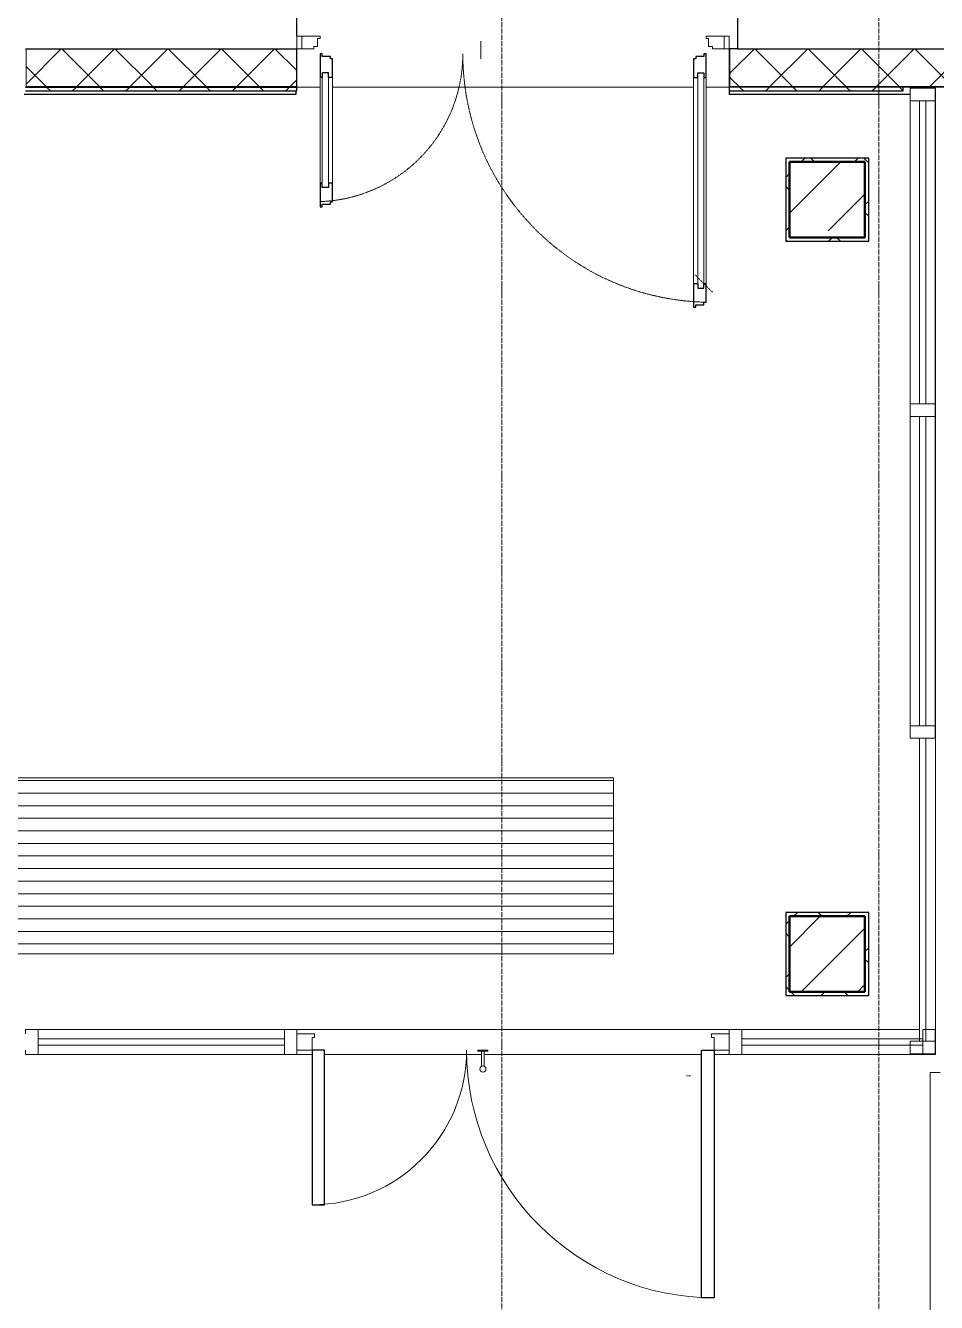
# Model space of a CAD drawing. Header units: millimetres. Extents: x -695119 to 412940, y -249585 to 622758.
# Drawn here: x 12799 to 16424, y -73006 to -67928 of the extents above; entities that cross this region are included whole.
import ezdxf

# ---------------------------------------------------------------- set-up
doc = ezdxf.new("R2010")
doc.units = ezdxf.units.MM
for name, pattern in [('ADSK_Линия сетки', [25, 20, -2.5, 0, -2.5]), ('ADSK_Невидимые', [5, 3, -2]), ('ADSK_Штриховая_ш2 п1_5', [4.5, 3, -1.5])]:
    doc.linetypes.add(name, pattern=pattern)
for name, color, linetype, lineweight in [('Двери', 8, 'Continuous', 9), ('Импосты витража', 8, 'Continuous', 9), ('Каркас_Импост', 8, 'Continuous', 9), ('Лестницы', 8, 'Continuous', 9), ('Линии', 7, 'Continuous', 9), ('Монтажный зазор', 8, 'Continuous', 9), ('Несущие колонны', 252, 'Continuous', 18), ('Оси', 252, 'Continuous', 9), ('Остекление', 8, 'Continuous', 9), ('Открывание', 8, 'ADSK_Штриховая_ш2 п1_5', 9), ('Панели витража', 8, 'Continuous', 9), ('Панель', 252, 'Continuous', 30), ('Перекрытия', 7, 'Continuous', 18), ('Поручни', 8, 'Continuous', 9), ('Стены разрез', 7, 'Continuous', 30), ('Стены штриховка', 7, 'Continuous', 9), ('Тонкие линии', 7, 'Continuous', 18), ('Элементы узлов', 8, 'Continuous', 18)]:
    doc.layers.add(name, color=color, linetype=linetype, lineweight=lineweight)
doc.layers.add('Стены', color=194, linetype='Continuous')
pattern_1 = [(45, (-32219.82, -128407.64), (-224.5064, 224.5064), []), (45, (-31995.32, -128407.64), (-224.5064, 224.5064), [396.875, -79.375, 3.353, -76.022])]

# ---------------------------------------------------------------- blocks, each defined once
blk = doc.blocks.new('1 этаж')
at = {"layer": 'Несущие колонны', "lineweight": 9, "true_color": 0x636466}
h = blk.add_hatch(dxfattribs=at)
h.set_pattern_fill('FP_4', color=251, style=0, pattern_type=2)
h.set_pattern_definition(pattern_1)
h.paths.add_polyline_path([(-28810.8, -149947.4), (-28810.8, -149647.4), (-29110.8, -149647.4), (-29110.8, -149947.4)])
h = blk.add_hatch(dxfattribs=at)
h.set_pattern_fill('FP_19', color=251, style=0, pattern_type=2)
h.set_pattern_definition(pattern_1)
h.paths.add_polyline_path([(-28810.8, -152947.4), (-28810.8, -152647.4), (-29110.8, -152647.4), (-29110.8, -152947.4), (-28837.7, -152947.4)])
at = {"layer": 'Двери', "color": 251, "true_color": 0x636466}
for p, q in [((-30350.8, -153179.9), (-30350.8, -153183.9)), ((-30350.8, -153179.9), (-30350.8, -153183.9)), ((-30310.8, -153179.9), (-30350.8, -153179.9)), ((-30350.1, -153179.9), (-30350.8, -153179.9)), ((-30350.1, -153179.9), (-30350.8, -153179.9)), ((-30350.1, -153179.9), (-30350.8, -153179.9)), ((-30350.8, -153183.9), (-30350.1, -153183.9)), ((-30350.8, -153183.9), (-30310.8, -153183.9)), ((-30350.8, -153183.9), (-30350.1, -153183.9)), ((-30350.8, -153183.9), (-30350.1, -153183.9)), ((-30335.8, -153183.9), (-30335.8, -153244.2)), ((-30325.8, -153244.4), (-30325.8, -153183.9)), ((-30310.8, -153179.9), (-30311.5, -153179.9)), ((-30310.8, -153179.9), (-30311.5, -153179.9)), ((-30310.8, -153179.9), (-30311.5, -153179.9)), ((-30311.5, -153183.9), (-30310.8, -153183.9)), ((-30311.5, -153183.9), (-30310.8, -153183.9)), ((-30311.5, -153183.9), (-30310.8, -153183.9)), ((-30310.8, -153183.9), (-30310.8, -153179.9)), ((-30310.8, -153183.9), (-30310.8, -153179.9))]:
    blk.add_line(p, q, dxfattribs=at)
for start, end in [(0, 180), (150, 180), (180, 0), (195, 255), (113.9342, 120), (270, 330), (45, 66.0658), (0, 30)]:
    blk.add_arc((-30330.8, -153254.9), 12, start, end, dxfattribs=at)
at = {"layer": 'Импосты витража', "color": 251, "lineweight": 18, "true_color": 0x636466, "extrusion": (0, 0, -1)}
for p, q in [((-28530.8, -149354.4), (-28630.8, -149354.4)), ((-28630.8, -149354.4), (-28630.8, -149404.4)), ((-28530.8, -149404.4), (-28530.8, -149354.4)), ((-28630.8, -149404.4), (-28530.8, -149404.4)), ((-28530.8, -150609.4), (-28630.8, -150609.4)), ((-28630.8, -150609.4), (-28630.8, -150659.4)), ((-28530.8, -150659.4), (-28530.8, -150609.4)), ((-28630.8, -150659.4), (-28530.8, -150659.4)), ((-28530.8, -151889.4), (-28630.8, -151889.4)), ((-28630.8, -151889.4), (-28630.8, -151939.4)), ((-28530.8, -151939.4), (-28530.8, -151889.4)), ((-28630.8, -151939.4), (-28530.8, -151939.4)), ((-32100.8, -153097.4), (-32150.8, -153097.4)), ((-32150.8, -153097.4), (-32150.8, -153114.9)), ((-32100.8, -153197.4), (-32100.8, -153097.4)), ((-31070.8, -153097.4), (-31120.8, -153097.4)), ((-31120.8, -153097.4), (-31120.8, -153197.4)), ((-31070.8, -153197.4), (-31070.8, -153097.4)), ((-29300.8, -153097.4), (-29350.8, -153097.4)), ((-29350.8, -153097.4), (-29350.8, -153114.9)), ((-29300.8, -153197.4), (-29300.8, -153097.4)), ((-28530.8, -153097.4), (-28580.8, -153097.4)), ((-28580.8, -153097.4), (-28580.8, -153197.4)), ((-28530.8, -153197.4), (-28530.8, -153097.4)), ((-32150.8, -153179.9), (-32150.8, -153197.4)), ((-32150.8, -153197.4), (-32100.8, -153197.4)), ((-31120.8, -153197.4), (-31070.8, -153197.4)), ((-29350.8, -153179.9), (-29350.8, -153197.4)), ((-29350.8, -153197.4), (-29300.8, -153197.4)), ((-28580.8, -153197.4), (-28530.8, -153197.4))]:
    blk.add_line(p, q, dxfattribs=at)
at = {"layer": 'Импосты витража', "color": 251, "true_color": 0x636466}
for p, q in [((-28630.8, -149404.4), (-28630.8, -150609.4)), ((-28530.8, -149404.4), (-28530.8, -150609.4)), ((-28630.8, -150659.4), (-28630.8, -151889.4)), ((-28530.8, -150659.4), (-28530.8, -151889.4)), ((-31120.8, -153097.4), (-32100.8, -153097.4)), ((-29350.8, -153097.4), (-31070.8, -153097.4)), ((-28593.3, -153097.4), (-29300.8, -153097.4)), ((-31120.8, -153197.4), (-32100.8, -153197.4)), ((-31010.8, -153197.4), (-31070.8, -153197.4)), ((-30335.5, -153197.4), (-30960.8, -153197.4)), ((-29460.8, -153197.4), (-30326.1, -153197.4)), ((-29350.8, -153197.4), (-29410.8, -153197.4)), ((-28580.8, -153197.4), (-29300.8, -153197.4))]:
    blk.add_line(p, q, dxfattribs=at)
at = {"layer": 'Импосты витража', "color": 251, "lineweight": 18, "true_color": 0x636466}
for p, q in [((-28530.8, -153144.4), (-28630.8, -153144.4)), ((-28630.8, -153144.4), (-28630.8, -153194.4)), ((-28530.8, -153194.4), (-28530.8, -153144.4)), ((-28630.8, -153194.4), (-28530.8, -153194.4))]:
    blk.add_line(p, q, dxfattribs=at)
at = {"layer": 'Каркас_Импост', "color": 251, "true_color": 0x636466}
for p, q in [((-30978.8, -149147.4), (-31050.8, -149147.4)), ((-31050.8, -149147.4), (-31050.8, -149197.4)), ((-30978.8, -149156.4), (-30978.8, -149147.4)), ((-29370.8, -149147.4), (-29442.8, -149147.4)), ((-29442.8, -149147.4), (-29442.8, -149156.4)), ((-29370.8, -149197.4), (-29370.8, -149147.4)), ((-31050.8, -149197.4), (-31003.8, -149197.4)), ((-31003.8, -149197.4), (-31003.8, -149188.4)), ((-31003.8, -149188.4), (-30988.8, -149188.4)), ((-30988.8, -149188.4), (-30988.8, -149156.4)), ((-30988.8, -149156.4), (-30978.8, -149156.4)), ((-29442.8, -149156.4), (-29432.8, -149156.4)), ((-29432.8, -149156.4), (-29432.8, -149188.4)), ((-29432.8, -149188.4), (-29417.8, -149188.4)), ((-29417.8, -149188.4), (-29417.8, -149197.4)), ((-29417.8, -149197.4), (-29370.8, -149197.4)), ((-31070.8, -153114.9), (-31070.8, -153179.9)), ((-31000.8, -153114.9), (-31070.8, -153114.9)), ((-31000.8, -153129.9), (-31000.8, -153114.9)), ((-29420.8, -153114.9), (-29350.8, -153114.9)), ((-29420.8, -153129.9), (-29420.8, -153114.9)), ((-29350.8, -153114.9), (-29350.8, -153179.9)), ((-31010.8, -153179.9), (-31010.8, -153129.9)), ((-31010.8, -153129.9), (-31000.8, -153129.9)), ((-29410.8, -153129.9), (-29420.8, -153129.9)), ((-29410.8, -153179.9), (-29410.8, -153129.9)), ((-31070.8, -153179.9), (-31010.8, -153179.9)), ((-29350.8, -153179.9), (-29410.8, -153179.9))]:
    blk.add_line(p, q, dxfattribs=at)
at = {"layer": 'Лестницы', "color": 251, "true_color": 0x636466}
blk.add_line((-28530.6, -149349.4), (-28530.6, -153197.4), dxfattribs=at)
at = {"layer": 'Линии', "color": 251, "true_color": 0x636466}
blk.add_line((-30339.1, -149237.4), (-30339.1, -149167.4), dxfattribs=at)
at = {"layer": 'Линии', "color": 251, "linetype": 'ADSK_Невидимые', "true_color": 0x636466}
for p, q in [((-29417.8, -150165.4), (-29488.5, -150094.7)), ((-29520.6, -153281.9), (-29504.3, -153281.9))]:
    blk.add_line(p, q, dxfattribs=at)
at = {"layer": 'Монтажный зазор', "color": 251, "true_color": 0x636466}
for p, q in [((-31070.8, -149147.4), (-31070.8, -149197.4)), ((-31050.8, -149147.4), (-31070.8, -149147.4)), ((-31050.8, -149197.4), (-31050.8, -149147.4)), ((-29350.8, -149147.4), (-29370.8, -149147.4)), ((-29370.8, -149147.4), (-29370.8, -149197.4)), ((-29350.8, -149197.4), (-29350.8, -149147.4)), ((-31070.8, -149197.4), (-31050.8, -149197.4)), ((-29370.8, -149197.4), (-29350.8, -149197.4))]:
    blk.add_line(p, q, dxfattribs=at)
at = {"layer": 'Несущие колонны', "color": 251, "lineweight": 40, "true_color": 0x636466}
for p, q in [((-29110.8, -149947.4), (-29110.8, -149647.4)), ((-29110.8, -149647.4), (-28810.8, -149647.4)), ((-28810.8, -149647.4), (-29110.8, -149647.4)), ((-29110.8, -149647.4), (-29110.8, -149947.4)), ((-28810.8, -149647.4), (-28810.8, -149947.4)), ((-28810.8, -149947.4), (-28810.8, -149647.4)), ((-28810.8, -149947.4), (-29110.8, -149947.4)), ((-29110.8, -149947.4), (-28810.8, -149947.4)), ((-29110.8, -152947.4), (-29110.8, -152647.4)), ((-29110.8, -152647.4), (-28810.8, -152647.4)), ((-28810.8, -152647.4), (-29110.8, -152647.4)), ((-29110.8, -152647.4), (-29110.8, -152947.4)), ((-28810.8, -152647.4), (-28810.8, -152947.4)), ((-28810.8, -152947.4), (-28810.8, -152647.4)), ((-28810.8, -152947.4), (-29110.8, -152947.4)), ((-29110.8, -152947.4), (-28810.8, -152947.4))]:
    blk.add_line(p, q, dxfattribs=at)
at = {"layer": 'Оси', "color": 251, "linetype": 'ADSK_Линия сетки', "true_color": 0x636466}
for p, q in [((-30255.8, -96281.4), (-30255.8, -160943.1)), ((-28755.8, -96281.4), (-28755.8, -160943.1))]:
    blk.add_line(p, q, dxfattribs=at)
at = {"layer": 'Остекление', "color": 251, "true_color": 0x636466}
for p, q in [((-30969.8, -149293.4), (-30945.8, -149293.4)), ((-30969.8, -149749.4), (-30969.8, -149293.4)), ((-30945.8, -149293.4), (-30945.8, -149749.4)), ((-29475.8, -149293.4), (-29475.8, -150149.4)), ((-29451.8, -149293.4), (-29475.8, -149293.4)), ((-29451.8, -150149.4), (-29451.8, -149293.4)), ((-30945.8, -149749.4), (-30969.8, -149749.4)), ((-29475.8, -150149.4), (-29451.8, -150149.4))]:
    blk.add_line(p, q, dxfattribs=at)
at = {"layer": 'Открывание', "color": 251, "true_color": 0x636466}
for centre, radius, start, end in [((-30998.8, -149217.4), 588, 271.9492, 0), ((-29422.8, -149217.4), 988, 180, 268.8401)]:
    blk.add_arc(centre, radius, start, end, dxfattribs=at)
at = {"layer": 'Панели витража', "color": 251, "lineweight": 18, "true_color": 0x636466}
for p, q in [((-28568.3, -149404.4), (-28593.3, -149404.4)), ((-28593.3, -149404.4), (-28593.3, -150609.4)), ((-28568.3, -150609.4), (-28568.3, -149404.4)), ((-28593.3, -150609.4), (-28568.3, -150609.4)), ((-28568.3, -150659.4), (-28593.3, -150659.4)), ((-28593.3, -150659.4), (-28593.3, -151889.4)), ((-28568.3, -151889.4), (-28568.3, -150659.4)), ((-28593.3, -151889.4), (-28568.3, -151889.4)), ((-28568.3, -151939.4), (-28593.3, -151939.4)), ((-28593.3, -151939.4), (-28593.3, -153144.4)), ((-28568.3, -153144.4), (-28568.3, -151939.4)), ((-31120.8, -153134.9), (-32100.8, -153134.9)), ((-32100.8, -153134.9), (-32100.8, -153159.9)), ((-32100.8, -153159.9), (-31120.8, -153159.9)), ((-31120.8, -153159.9), (-31120.8, -153134.9)), ((-28580.8, -153134.9), (-29300.8, -153134.9)), ((-29300.8, -153134.9), (-29300.8, -153159.9)), ((-29300.8, -153159.9), (-28580.8, -153159.9)), ((-28593.3, -153144.4), (-28568.3, -153144.4)), ((-28580.8, -153159.9), (-28580.8, -153134.9))]:
    blk.add_line(p, q, dxfattribs=at)
at = {"layer": 'Панель', "color": 251, "true_color": 0x636466}
for p, q in [((-30969.8, -149217.4), (-30978.8, -149217.4)), ((-30978.8, -149217.4), (-30978.8, -149311.4)), ((-30969.8, -149227.4), (-30969.8, -149217.4)), ((-30937.8, -149227.4), (-30969.8, -149227.4)), ((-30937.8, -149237.4), (-30937.8, -149227.4)), ((-30928.8, -149237.4), (-30937.8, -149237.4)), ((-30928.8, -149311.4), (-30928.8, -149237.4)), ((-29483.8, -149237.4), (-29492.8, -149237.4)), ((-29492.8, -149237.4), (-29492.8, -149311.4)), ((-29483.8, -149227.4), (-29483.8, -149237.4)), ((-29451.8, -149227.4), (-29483.8, -149227.4)), ((-29442.8, -149217.4), (-29451.8, -149217.4)), ((-29451.8, -149217.4), (-29451.8, -149227.4)), ((-29442.8, -149311.4), (-29442.8, -149217.4)), ((-30969.8, -149293.4), (-30969.8, -149311.4)), ((-30945.8, -149293.4), (-30969.8, -149293.4)), ((-30945.8, -149311.4), (-30945.8, -149293.4)), ((-29475.8, -149311.4), (-29475.8, -149293.4)), ((-29475.8, -149293.4), (-29451.8, -149293.4)), ((-29451.8, -149293.4), (-29451.8, -149311.4)), ((-30969.8, -149311.4), (-30978.8, -149311.4)), ((-30928.8, -149311.4), (-30945.8, -149311.4)), ((-29492.8, -149311.4), (-29475.8, -149311.4)), ((-29451.8, -149311.4), (-29442.8, -149311.4)), ((-30978.8, -149731.4), (-30978.8, -149825.4)), ((-30969.8, -149731.4), (-30978.8, -149731.4)), ((-30969.8, -149749.4), (-30969.8, -149731.4)), ((-30945.8, -149749.4), (-30969.8, -149749.4)), ((-30945.8, -149731.4), (-30945.8, -149749.4)), ((-30928.8, -149731.4), (-30945.8, -149731.4)), ((-30928.8, -149805.4), (-30928.8, -149731.4)), ((-30969.8, -149825.4), (-30969.8, -149815.4)), ((-30969.8, -149815.4), (-30937.8, -149815.4)), ((-30937.8, -149815.4), (-30937.8, -149805.4)), ((-30937.8, -149805.4), (-30928.8, -149805.4)), ((-30978.8, -149825.4), (-30969.8, -149825.4)), ((-29492.8, -150131.4), (-29492.8, -150225.4)), ((-29492.8, -150131.4), (-29475.8, -150131.4)), ((-29475.8, -150131.4), (-29475.8, -150149.4)), ((-29475.8, -150149.4), (-29451.8, -150149.4)), ((-29451.8, -150131.4), (-29442.8, -150131.4)), ((-29451.8, -150149.4), (-29451.8, -150131.4)), ((-29442.8, -150205.4), (-29442.8, -150131.4)), ((-29483.8, -150225.4), (-29483.8, -150215.4)), ((-29483.8, -150215.4), (-29451.8, -150215.4)), ((-29451.8, -150215.4), (-29451.8, -150205.4)), ((-29451.8, -150205.4), (-29442.8, -150205.4)), ((-29492.8, -150225.4), (-29483.8, -150225.4)), ((-30960.8, -153179.9), (-31010.8, -153179.9)), ((-31010.8, -153179.9), (-31010.8, -153794.9)), ((-30960.8, -153794.9), (-30960.8, -153179.9)), ((-29460.8, -154164.9), (-29460.8, -153179.9)), ((-29460.8, -153179.9), (-29410.8, -153179.9)), ((-29410.8, -153179.9), (-29410.8, -154164.9)), ((-31010.8, -153794.9), (-30960.8, -153794.9)), ((-29410.8, -154164.9), (-29460.8, -154164.9))]:
    blk.add_line(p, q, dxfattribs=at)
at = {"layer": 'Панель', "color": 251, "lineweight": 9, "true_color": 0x636466}
for p, q in [((-30978.8, -149311.4), (-30978.8, -149731.4)), ((-30928.8, -149731.4), (-30928.8, -149311.4)), ((-29492.8, -149311.4), (-29492.8, -150131.4)), ((-29442.8, -150131.4), (-29442.8, -149311.4))]:
    blk.add_line(p, q, dxfattribs=at)
for centre, radius, start, end in [((-31010.8, -153179.9), 615, 270, 0), ((-29410.8, -153179.9), 985, 180, 270)]:
    blk.add_arc(centre, radius, start, end, dxfattribs=at)
at = {"layer": 'Перекрытия', "color": 251, "true_color": 0x636466}
for p, q in [((-30978.8, -149349.4), (-31070.8, -149349.4)), ((-29492.8, -149349.4), (-30928.8, -149349.4)), ((-29350.8, -149349.4), (-29442.8, -149349.4))]:
    blk.add_line(p, q, dxfattribs=at)
at = {"layer": 'Поручни', "color": 251, "true_color": 0x636466}
for p, q in [((-28550.8, -153269.1), (-28550.8, -155499.4)), ((-28510.8, -153269.1), (-28550.8, -153269.1))]:
    blk.add_line(p, q, dxfattribs=at)
at = {"layer": 'Стены', "color": 251, "true_color": 0x636466}
for p, q in [((-29317.5, -149197.4), (-28310.8, -149197.4)), ((-28630.8, -149349.4), (-28630.8, -149354.4)), ((-31075.8, -149379.4), (-32155.8, -149379.4)), ((-31075.8, -149364.4), (-31075.8, -149379.4)), ((-29350.8, -149364.4), (-29350.8, -149379.4)), ((-28630.8, -149379.4), (-29350.8, -149379.4))]:
    blk.add_line(p, q, dxfattribs=at)
at = {"layer": 'Стены разрез', "color": 251, "true_color": 0x636466}
for p, q in [((-31070.8, -149147.4), (-31070.8, -148647.4)), ((-29317.5, -148647.4), (-29317.5, -149197.4)), ((-32150.8, -149197.4), (-31070.8, -149197.4)), ((-31070.8, -149364.4), (-31070.8, -149197.4)), ((-29350.8, -149197.4), (-29350.8, -149364.4)), ((-29317.5, -149197.4), (-29350.8, -149197.4)), ((-32150.8, -149349.4), (-31070.8, -149349.4)), ((-28310.8, -149349.4), (-29339.8, -149349.4)), ((-28658.3, -149364.4), (-28658.3, -149349.4)), ((-32150.8, -149364.4), (-31070.8, -149364.4)), ((-29350.8, -149364.4), (-28658.3, -149364.4)), ((-28795.8, -149632.4), (-29125.8, -149632.4)), ((-29125.8, -149632.4), (-29125.8, -149962.4)), ((-28795.8, -149962.4), (-28795.8, -149632.4)), ((-29125.8, -149962.4), (-28795.8, -149962.4)), ((-28795.8, -152632.4), (-29125.8, -152632.4)), ((-29125.8, -152632.4), (-29125.8, -152962.4)), ((-28795.8, -152962.4), (-28795.8, -152632.4)), ((-29125.8, -152962.4), (-28795.8, -152962.4))]:
    blk.add_line(p, q, dxfattribs=at)
at = {"layer": 'Стены разрез', "color": 251, "linetype": 'Continuous', "lineweight": 9, "true_color": 0x636466}
for p, q in [((-32148.8, -149337.7), (-32008.5, -149197.4)), ((-31856.9, -149347.4), (-32006.9, -149197.4)), ((-31946.4, -149347.4), (-31796.4, -149197.4)), ((-31644.8, -149347.4), (-31794.8, -149197.4)), ((-31734.2, -149347.4), (-31584.2, -149197.4)), ((-31432.6, -149347.4), (-31582.6, -149197.4)), ((-31522.1, -149347.4), (-31372.1, -149197.4)), ((-31220.5, -149347.4), (-31370.5, -149197.4)), ((-31310, -149347.4), (-31160, -149197.4)), ((-31072.8, -149282.9), (-31158.4, -149197.4)), ((-29339.8, -149286.4), (-29250.8, -149197.4)), ((-29099.2, -149347.4), (-29249.2, -149197.4)), ((-29188.6, -149347.4), (-29038.6, -149197.4)), ((-28887.1, -149347.4), (-29037.1, -149197.4)), ((-28976.5, -149347.4), (-28826.5, -149197.4)), ((-28674.9, -149347.4), (-28824.9, -149197.4)), ((-28764.4, -149347.4), (-28614.4, -149197.4)), ((-28462.8, -149347.4), (-28612.8, -149197.4)), ((-28552.2, -149347.4), (-28402.2, -149197.4)), ((-31072.8, -149235.6), (-31070.8, -149235.6)), ((-29350.8, -149235.6), (-29348.8, -149235.6)), ((-32069, -149347.4), (-32148.8, -149267.6)), ((-29348.8, -149295.4), (-29339.8, -149286.4)), ((-32052, -149364.4), (-32067, -149349.4)), ((-31963.4, -149364.4), (-31948.4, -149349.4)), ((-31913.8, -149349.4), (-31914.9, -149347.4)), ((-31839.9, -149364.4), (-31854.9, -149349.4)), ((-31751.2, -149364.4), (-31736.2, -149349.4)), ((-31699.9, -149347.4), (-31701, -149349.4)), ((-31627.8, -149364.4), (-31642.8, -149349.4)), ((-31539.1, -149364.4), (-31524.1, -149349.4)), ((-31415.6, -149364.4), (-31430.6, -149349.4)), ((-31327, -149364.4), (-31312, -149349.4)), ((-31203.5, -149364.4), (-31218.5, -149349.4)), ((-31114.8, -149364.4), (-31099.8, -149349.4)), ((-31097.8, -149347.4), (-31072.8, -149322.3)), ((-29339.8, -149318.9), (-29348.8, -149309.9)), ((-29311.3, -149347.4), (-29339.8, -149318.9)), ((-29294.3, -149364.4), (-29309.3, -149349.4)), ((-29205.6, -149364.4), (-29190.6, -149349.4)), ((-29082.2, -149364.4), (-29097.2, -149349.4)), ((-28993.5, -149364.4), (-28978.5, -149349.4)), ((-28884.2, -149347.4), (-28885.4, -149349.4)), ((-28870.1, -149364.4), (-28885.1, -149349.4)), ((-28781.4, -149364.4), (-28766.4, -149349.4)), ((-28658.3, -149364), (-28672.9, -149349.4)), ((-28649.6, -149347.4), (-28650.7, -149349.4)), ((-29064.4, -149647.4), (-29049.4, -149632.4)), ((-29011.3, -149647.4), (-29026.3, -149632.4)), ((-28852.2, -149647.4), (-28837.2, -149632.4)), ((-28810.8, -149635.7), (-28814.2, -149632.4)), ((-28795.8, -149650.7), (-28810.8, -149635.7)), ((-29125.8, -149708.8), (-29110.8, -149693.8)), ((-29110.8, -149760), (-29125.8, -149745)), ((-28810.8, -149818.1), (-28795.8, -149803.1)), ((-28795.8, -149862.9), (-28810.8, -149847.9)), ((-29125.8, -149920.9), (-29110.8, -149905.9)), ((-29120.6, -149962.4), (-29125.8, -149957.1)), ((-28955.1, -149962.4), (-28940.1, -149947.4)), ((-28908.4, -149962.4), (-28923.4, -149947.4)), ((-29094.5, -152647.4), (-29079.5, -152632.4)), ((-28981.2, -152647.4), (-28996.2, -152632.4)), ((-28882.4, -152647.4), (-28867.4, -152632.4)), ((-29125.8, -152678.6), (-29110.8, -152663.6)), ((-29110.8, -152729.9), (-29125.8, -152714.9)), ((-28810.8, -152787.9), (-28795.8, -152772.9)), ((-28795.8, -152832.7), (-28810.8, -152817.7)), ((-29125.8, -152890.8), (-29110.8, -152875.8)), ((-29110.8, -152942), (-29125.8, -152927)), ((-29090.4, -152962.4), (-29105.4, -152947.4)), ((-28985.3, -152962.4), (-28970.3, -152947.4)), ((-28878.3, -152962.4), (-28893.3, -152947.4))]:
    blk.add_line(p, q, dxfattribs=at)
at = {"layer": 'Стены штриховка', "color": 251, "true_color": 0x636466}
for p, q in [((-32148.8, -149197.4), (-32148.8, -149347.4)), ((-31072.8, -149347.4), (-31072.8, -149197.4)), ((-29348.8, -149197.4), (-29348.8, -149347.4)), ((-32148.8, -149347.4), (-31072.8, -149347.4)), ((-29350.8, -149349.4), (-29339.8, -149349.4)), ((-29348.8, -149347.4), (-28312.8, -149347.4))]:
    blk.add_line(p, q, dxfattribs=at)
at = {"layer": 'Тонкие линии', "color": 251, "true_color": 0x636466}
for p, q in [((-29810.6, -152097.4), (-33410.6, -152097.4)), ((-29810.6, -152797.4), (-29810.6, -152097.4)), ((-33410.6, -152797.4), (-29810.6, -152797.4))]:
    blk.add_line(p, q, dxfattribs=at)
at = {"layer": 'Элементы узлов', "color": 251, "linetype": 'Continuous', "lineweight": 9, "true_color": 0x636466}
for p, q in [((-33410.6, -152107.6), (-29810.6, -152107.6)), ((-33410.6, -152157.6), (-29810.6, -152157.6)), ((-33410.6, -152207.6), (-29810.6, -152207.6)), ((-33410.6, -152257.6), (-29810.6, -152257.6)), ((-33410.6, -152307.6), (-29810.6, -152307.6)), ((-33410.6, -152357.6), (-29810.6, -152357.6)), ((-33410.6, -152407.6), (-29810.6, -152407.6)), ((-33410.6, -152457.6), (-29810.6, -152457.6)), ((-33410.6, -152507.6), (-29810.6, -152507.6)), ((-33410.6, -152557.6), (-29810.6, -152557.6)), ((-33410.6, -152607.6), (-29810.6, -152607.6)), ((-33410.6, -152657.6), (-29810.6, -152657.6)), ((-33410.6, -152707.6), (-29810.6, -152707.6)), ((-33410.6, -152757.6), (-29810.6, -152757.6))]:
    blk.add_line(p, q, dxfattribs=at)

msp = doc.modelspace()

# ---------------------------------------------------------------- block references
msp.add_blockref('1 этаж', (44950.089, 81176.937))

doc.saveas('drawing.dxf')
